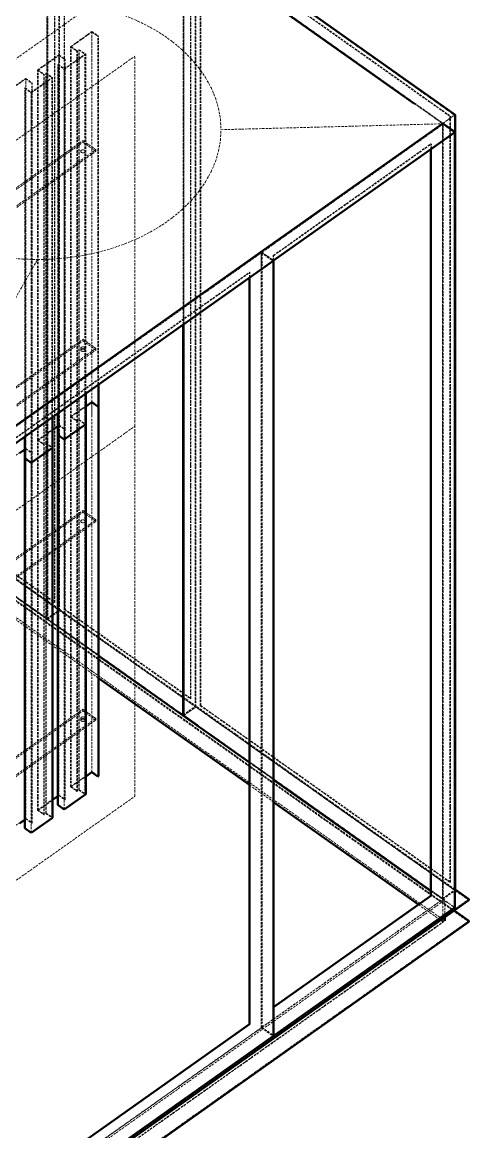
# Model space of a CAD drawing. Header units: millimetres. Extents: x -2666 to 3358, y -2212 to 3616.
# Drawn here: x 2384 to 3358, y -851 to 1566 of the extents above; entities that cross this region are included whole.
import ezdxf

# ---------------------------------------------------------------- set-up
doc = ezdxf.new("R2010")
doc.units = ezdxf.units.MM
doc.linetypes.add('Hidden', pattern=[15, 5, -3, 5, -2])
for name, color, linetype, lineweight in [('Default', 7, 'Continuous', 50), ('Edges', 7, 'Hidden', 15), ('HiddenEdges', 2, 'Hidden', 15), ('HiddenSilhouettes', 2, 'Hidden', 15), ('HiddenWires', 7, 'Hidden', 15), ('Silhouettes', 7, 'Continuous', 50), ('Wires', 7, 'Hidden', 15)]:
    doc.layers.add(name, color=color, linetype=linetype, lineweight=lineweight)

# ---------------------------------------------------------------- blocks, each defined once
blk = doc.blocks.new('Isometric')
at = {"layer": 'Edges'}
for points in [[(1272.792276019712, 579.3249314217724), (1838.477733124439, 179.3248995314898)], [(954.594268976166, 448.4512014810462), (987.6259613175548, 447.4851369509015), (1020.432108157095, 444.5934741227052), (1052.788544904469, 439.7961714941434), (1084.474041737682, 433.1260049467351), (1115.272547838487, 424.6282015348661), (1144.973191392318, 414.3611719077267), (1173.373473308025, 402.3948623599545), (1200.279353534585, 388.8110600074451), (1225.506891079341, 373.7025993302564), (1248.883884026233, 357.1725687155131), (1270.250473753048, 339.334005281602), (1289.460871266422, 320.3086741749507), (1306.383788785614, 300.2266413238963), (1320.903561860288, 279.225113770628), (1332.921271488305, 257.4472800031253), (1342.354312531993, 235.0422489199932), (1349.138724270472, 212.1627915295062), (1353.228154598698, 188.9653409496041), (1354.594377928068, 165.6084054937055)], [(1776.605756982995, 222.2265008363102), (1837.877757600064, 178.9006527117194)], [(1838.477733124439, 179.3248995314898), (1865.347789282142, 198.3249010462782)], [(554.5942486573754, 165.6084360112814), (555.9604288283749, 142.2514700378024), (560.0498159982303, 119.0539889403199), (566.8342708950795, 96.17456206741326), (576.2673550971381, 73.76956150186197), (588.2850431459697, 51.99171247556797), (602.8047730622739, 30.99015440472022), (619.727690581466, 10.90812155366621), (638.9381096740249, -8.117194294195542), (660.3047209800238, -25.95574246931619), (683.6817139269174, -42.48577308405947), (708.9092298924879, -57.59424902003866), (735.8150885398622, -71.17806663133842), (764.2153704555694, -83.14437617911062), (793.9160571677712, -93.41137528867011), (824.7145848477608, -101.9091634417478), (856.4000385226041, -108.579360506737), (888.7564321116065, -113.3766936528791), (921.5626221095181, -116.2683259634946), (954.5943576092782, -117.2343599760593)], [(954.5943576092782, -117.2343599760593), (987.6260497953454, -116.2682954459137), (1020.432196169982, -113.3767546880399), (1052.788502670935, -108.5794215418969), (1084.474127906848, -101.9091634417459), (1115.272503166286, -93.41145158261907), (1144.973360861274, -83.14439143789832), (1173.373640853068, -71.17808189012567), (1200.279389420537, -57.59424902003548), (1225.506881377813, -42.48569679010461), (1248.88378535031, -25.95572721052213), (1270.250501684206, -8.117194294191904), (1289.460939297115, 10.90804525971862), (1306.38385358757, 30.99007811077308), (1320.903666444033, 51.99175825194425), (1332.921199937183, 73.76946994912487), (1342.354410012129, 96.17462310257952), (1349.138904388858, 119.0540194579053), (1353.228072037226, 142.2514090026466), (1354.594377928068, 165.6084054937055)], [(1468.519523722335, -119.0751486727308), (1864.499298677957, 160.9248736504724)], [(1863.650626169547, -1528.81164213753), (1863.650761888882, 159.4763739560417)], [(1813.304573582638, -1503.638581766499), (1813.304704416501, 123.8763304494464)], [(1838.477554274986, -1511.011591890284), (1838.477687132474, 141.6763196615316)], [(1467.670894372296, -1808.811633943153), (1467.671030091632, -120.5236178495807)], [(1468.519387866578, -1809.060186412873), (1468.519523722335, -119.0751486727308)], [(1417.324755468646, -1783.638634607283), (1417.324886302508, -156.1237223913381)], [(1273.64066845154, -1110.411578286555), (1273.640736998034, -257.7237725889831)], [(1073.034505897261, -427.8569595881081), (1073.034508170907, -399.5738167132426)], [(1073.034441095769, -1233.958625873728), (1073.034505897261, -427.8569595881081)], [(1012.930479190382, -509.1569843803575), (1012.930484583116, -442.0737851729496)], [(1086.32808386443, -1243.358651037215), (1086.328148665922, -437.2569847515942)], [(940.8055916091803, -560.1569884463697), (940.8055970019141, -493.0737892389614)], [(1012.93041438889, -1315.258650665978), (1012.930479190382, -509.1569843803575)], [(940.8055268076873, -1366.25865473199), (940.8055916091803, -560.1569884463697)], [(1087.176641823761, -978.561597593673), (1271.943603414834, -1109.211572063527)], [(1272.792140163955, -1110.66010631837), (1272.792143276293, -1071.944004753931)], [(1273.64066845154, -1110.411578286555), (1416.476307762062, -1211.411629749254)], [(1469.367960978921, -1248.811677262861), (1812.45608085836, -1491.411618925398)], [(1469.367960910709, -1249.660205366353), (1812.456080790148, -1492.26014702889)], [(636.3961407975221, -2400.660209164548), (1895.046139763605, -1510.660138208652)], [(1469.367920943171, -1746.838554360077), (1813.304573582638, -1503.638581766499)], [(1469.367918919546, -1772.011553695947), (1838.477597240431, -1511.011561509122)], [(1812.456079923681, -1503.038606132728), (1813.304573582638, -1503.638581766499)], [(1469.367916057698, -1807.611658237704), (1863.650626169547, -1528.81164213753)], [(636.396136989013, -2448.036361918585), (1895.046135955096, -1558.036290962689)], [(663.2662362120841, -2316.838599803741), (1417.324755468646, -1783.638634607283)], [(1416.476261809689, -1783.038658973512), (1417.324755468646, -1783.638634607283)], [(663.2662341884584, -2342.011599139611), (1442.497822477735, -1791.011583695906)], [(663.266231326611, -2377.611703681368), (1467.670894372296, -1808.811633943153)], [(1442.497822477735, -1791.011583695906), (1467.670894372296, -1808.811633943153)]]:
    blk.add_lwpolyline(points, dxfattribs=at)
for points in [[(1354.594377928068, 165.6084054937055, 0), (1837.230890404519, 178.4432484687545, 0)], [(1839.077708580605, 178.9006528081813, 0), (1839.326226618724, 179.076381622182, 0)], [(637.2161877950084, -670.0954011541758, 0), (954.5943576092782, -117.2343599760593, 0)], [(662.417838991249, -689.0751941163946, 0), (1468.519523722335, -119.0751486727308, 0)], [(1442.497958168818, -100.6751227917134, 0), (1468.519523722335, -119.0751486727308, 0)], [(1442.497822477735, -1791.011583695906, 0), (1442.497955335223, -138.3236721440908, 0)], [(1086.328148665922, -437.2569847515942, 0), (1086.328152450881, -390.1737894124376, 0)], [(1087.176641755549, -979.4101256971649, 0), (1416.47630769385, -1212.260157852745, 0)], [(1838.477597240426, -1511.011622271438, 0), (1863.650626169547, -1528.81164213753, 0)], [(636.3961340146302, -2411.036358968734, 0), (1842.720234147293, -1558.036290962689, 0)]]:
    blk.add_polyline3d(points, dxfattribs=at)
blk.add_polyline3d([(1838.477597240426, -1511.011622271438, 0)], close=True, dxfattribs=at)
at = {"layer": 'HiddenEdges'}
for points in [[(992.0707298736124, -863.5534860852986), (992.0708640240678, 805.2183494047226)], [(976.6557686782548, -900.9086420456927), (976.6559045340159, 789.0764302548628)], [(1012.435440952547, -879.1534629149555), (1012.435575103002, 789.6183725750657)], [(1289.055594853595, -1073.553502827697), (1289.05572900405, 595.218332662324)], [(1299.662231046749, -1092.011552405537), (1299.662366766085, 596.2764636880343)], [(70.71081626479463, -271.5236298881732), (1272.792275951503, 578.4764378786936)], [(1273.640633658237, -1110.908658788091), (1273.640769513997, 579.0764135124646)], [(1273.640736998034, -257.7237725889831), (1273.640804170877, 577.8764378070164)], [(1309.420305932528, -1089.153479657354), (1309.420440082983, 579.6183558326679)], [(976.6558034715595, -900.4115615441572), (976.6559147093499, 483.3369441439104)], [(1073.034508170907, -399.5738167132426), (1073.034570698754, 378.2447066975124)], [(1073.034607878214, 306.2696725851583), (1073.034613760661, 379.4446884826352)], [(1045.457387668248, -466.1569809521516), (1045.457452469741, 339.9446853334694)], [(1000.909618316058, -478.8569636541201), (1000.909683117551, 327.2447026315008)], [(1014.203261084719, -488.2569888176063), (1014.203325886212, 317.8446774680142)], [(1040.507640481303, -469.6569812311916), (1040.507705282796, 336.4446850544291)], [(999.6368794836294, -498.5569774317491), (999.636944285121, 307.5446888538718)], [(1012.930484583116, -442.0737851729496), (1012.930543991875, 296.9446819052637)], [(1012.930563086308, -3.349019516463159e-05), (1012.930587053782, 298.1446636903856)], [(928.7848286051435, 153.1348195474816), (928.7848385982561, 277.4446803506116)], [(942.078373503517, -539.2569928836183), (942.0784383050104, 266.8446734020026)], [(968.3827529001005, -520.6569852972036), (968.3828177015926, 285.4446809884171)], [(973.3325000870459, -517.1569850181636), (973.332564888538, 288.9446812674573)], [(-608.1120080953433, 257.218682731414), (1895.046139593075, -1512.781458383088)], [(940.8056919152486, 153.1348195474816), (940.8056994725807, 247.1446596243736)], [(-634.274957512054, 238.7186812564878), (1842.720237785271, -1512.781458383089)], [(-608.1120119038521, 209.8425299773776), (1895.046135784566, -1560.157611137125)], [(1854.741051958321, -1473.55353471798), (1854.741186108776, 195.2183007720419)], [(1837.230890404519, 178.4432484687545), (1838.477733056231, 178.476405988411)], [(1837.877757600064, 178.9006527117194), (1838.477733056231, 178.476405988411)], [(1838.477597268682, -1510.660138208653), (1838.477733124439, 179.3248995314898)], [(1838.477731019052, 153.1348195474816), (1838.477733056231, 178.476405988411)], [(1053.589153681017, 138.4083485965189), (1053.589153965234, 141.943882220578)], [(1468.51948360601, -108.2966837060053), (1812.45621159576, 134.903342168277)], [(1813.304704416501, 123.8763304494464), (1813.304705254718, 134.303366534506)], [(1444.194979882473, -101.523591896886), (1469.368051777034, -119.3236421441325)], [(1468.519351933931, -1746.23863200701), (1468.51948360601, -108.2966837060053)], [(1468.51948360601, -108.2966837060053), (1469.367977264967, -108.8966593397763)], [(1417.324886302508, -156.1237223913381), (1417.324887140725, -145.6966863062776)], [(196.5755896925316, -312.0114902194859), (1000.980344188436, -880.8115599576911)], [(1053.589118892847, -294.3409669883936), (1053.589119177064, -290.8054333643336)], [(170.5539923040187, -330.9085966020393), (976.6557686782548, -900.9086420456924)], [(170.5540270973229, -330.4115161005038), (974.9587815932277, -899.2115858387087)], [(1073.034546326629, -459.4045926032252), (1073.034548959168, -426.6569778029857)], [(1000.909553514566, -1284.958629939741), (1000.909618316058, -478.8569636541201)], [(1040.507575679811, -1275.758647516812), (1040.507640481303, -469.6569812311916)], [(1045.457322866756, -1272.258647237772), (1045.457387668248, -466.1569809521516)], [(1014.203196283227, -1294.358655103227), (1014.203261084719, -488.2569888176063)], [(928.7846659333636, -1335.958634005753), (928.7847307348557, -529.8569677201319)], [(968.3826880986076, -1326.758651582824), (968.3827529001005, -520.6569852972036)], [(973.332435285553, -1323.258651303784), (973.3325000870459, -517.1569850181636)], [(1012.93051384504, -612.5394456409017), (1012.930522252291, -507.9570025952351)], [(927.5119271009344, -1355.658647783382), (927.511991902426, -549.556981497761)], [(942.0783087020254, -1345.358659169239), (942.078373503517, -539.2569928836183)], [(940.8056303636636, -612.5394456409017), (940.8056346710878, -558.9570066612471)], [(1053.589088879524, -667.6933176891021), (1053.589089163741, -664.1577840650423)], [(976.6558034715595, -900.4115615441572), (1002.677366066768, -882.0115356631395)], [(1002.677366066768, -882.0115356631395), (1297.965166010043, -1090.811546182509)], [(1012.435440952547, -879.1534629149555), (1288.207101291101, -1074.153478461468)], [(976.6557686782548, -900.9086420456927), (1273.640633658237, -1110.908658788091)], [(976.6558034715595, -900.4115615441572), (1087.176641823761, -978.561597593673)], [(1053.589054091355, -1100.442633274014), (1053.589054375572, -1096.907099649954)], [(1273.64066845154, -1110.411578286555), (1299.662231046749, -1092.011552405537)], [(1299.662231046749, -1092.011552405537), (1863.65062311477, -1490.811578072792)], [(1838.47759720047, -1511.508666312145), (1838.477607915882, -1378.213710829284)], [(1812.45608085836, -1491.411618925398), (1837.629060519561, -1509.211603953809)], [(636.3961336029338, -2410.157678903992), (1838.477593289642, -1560.157611137125)], [(1469.367845592887, -1746.838607640781), (1469.367920943171, -1746.838554360077)], [(1444.194844163137, -1789.811607990458), (1469.367918919546, -1772.011553695947)], [(636.3961375819731, -2360.66020597552), (1442.49782231306, -1790.660160531856)]]:
    blk.add_lwpolyline(points, dxfattribs=at)
blk.add_lwpolyline([(1838.477597268682, -1510.660138208653)], close=True, dxfattribs=at)
for points in [[(1002.677366066768, -882.0115356631395, 0), (1002.677501786104, 806.276480430432, 0)], [(1310.268933645477, 580.2183314664389, 0), (1854.741186108776, 195.2183007720419, 0)], [(1086.328152450881, -390.1737894124376, 0), (1086.328213467415, 368.8446815340262, 0)], [(1000.909724396838, 306.2696725851583, 0), (1000.909726179459, 328.4446844166232, 0)], [(928.7847307348557, -529.8569677201319, 0), (928.7847955363491, 276.2446985654888, 0)], [(927.511991902426, -549.556981497761, 0), (927.5120567039194, 256.5446847878598, 0)], [(940.8055970019141, -493.0737892389614, 0), (940.8056564106723, 245.9446778392512, 0)], [(1837.629196238897, 179.0764121397624, 0), (1863.650758834106, 197.4764380207807, 0)], [(1853.892692546282, 194.6183251382708, 0), (1854.741186108776, 195.2183007720419, 0)], [(1838.477687132474, 141.6763196615316, 0), (1838.477689994322, 177.2764242032881, 0)], [(1838.477733056231, 178.476405988411, 0), (1839.077708580605, 178.9006528081813, 0)], [(1442.497955335223, -138.3236721440908, 0), (1442.497958197071, -102.7235676023342, 0)], [(662.4177988749229, -678.2967291496689, 0), (1416.476393481769, -145.0967106725066, 0)], [(196.5755549674395, -311.6600426175296, 0), (1002.677331341676, -881.6600880611829, 0)], [(206.3336645783097, -309.153417471302, 0), (991.2222363111186, -864.1534617190696, 0)], [(975.8072983456264, -612.5394456409017, 0), (975.8073106559432, -459.4045926032252, 0)], [(1000.909650534936, -612.5394456409017, 0), (1000.909661377966, -477.6569818689975, 0)], [(999.636814682136, -1304.65864371737, 0), (999.6368794836294, -498.5569774317491, 0)], [(928.7847670535584, -612.5394456409017, 0), (928.7847737967631, -528.6569859350095, 0)], [(784.9085433374212, -765.6742986785782, 0), (1087.176641755549, -979.4101256971649, 0)], [(975.8072751157606, -901.5086176794634, 0), (975.8072860353095, -765.6742986785782, 0)], [(975.8072751839727, -900.6600895759718, 0), (1002.677331341676, -881.6600880611829, 0)], [(1002.677331341676, -881.6600880611829, 0), (1299.662196321658, -1091.660104803582, 0)], [(1012.435440952547, -879.1534629149555, 0), (1013.283934515041, -878.5534872811845, 0)], [(1272.792140095742, -1111.508634421862, 0), (1273.640633658237, -1110.908658788091, 0)], [(1273.640633658237, -1110.908658788091, 0), (1839.326090762963, -1510.908690678374, 0)], [(1299.662196321657, -1091.660104803581, 0), (1865.347653426384, -1491.660136693864, 0)], [(1309.420305932528, -1089.153479657354, 0), (1310.268799495022, -1088.553504023582, 0)], [(1309.420305932528, -1089.153479657354, 0), (1853.892558395828, -1474.153510351751, 0)], [(1416.476307762062, -1211.411629749254, 0), (1469.367960978921, -1248.811677262861, 0)], [(1416.47630769385, -1212.260157852745, 0), (1469.367960910709, -1249.660205366353, 0)], [(1812.456080790148, -1492.26014702889, 0), (1838.477554303242, -1510.660107827498, 0)], [(1838.477597268682, -1510.660138208653, 0), (1864.499162822199, -1529.06016408967, 0)], [(1442.49782231306, -1790.660160531856, 0), (1468.519387866578, -1809.060186412873, 0)]]:
    blk.add_polyline3d(points, dxfattribs=at)
at = {"layer": 'HiddenSilhouettes'}
for points in [[(991.2222363111186, -864.1534617190696), (991.2223704615735, 804.6183737709516)], [(1000.980344188436, -880.8115599576911), (1000.980479907772, 807.4764561358807)], [(1013.283934515041, -878.5534872811845), (1013.284068665496, 790.2183482088371)], [(1288.207101291101, -1074.153478461468), (1288.207235441556, 594.618357028553)], [(1297.965166010043, -1090.811546182509), (1297.96530172938, 597.4764699110624)], [(1310.268799495022, -1088.553504023582), (1310.268933645477, 580.2183314664389)], [(1271.943671768394, -258.9237790848615), (1271.943739064023, 578.2038291063309)], [(1273.640769513997, 579.0764135124646), (1839.326226618724, 179.076381622182)], [(974.9587815932277, -899.2115858387087), (974.9588926907263, 482.7917432269023)], [(975.8073106559432, -459.4045926032252), (975.8073864198273, 483.0643381338068)], [(1026.365568855177, 346.4446858516862), (1073.034613760661, 379.4446884826352)], [(1073.034570698754, 378.2447066975124), (1086.328213467415, 368.8446815340262)], [(1073.034613760661, 379.4446884826352), (1087.17675018828, 369.4446876853781)], [(1086.328213467415, 368.8446815340262), (1087.17675018828, 369.4446876853781)], [(1026.365504053685, -459.6569804339342), (1026.365568855177, 346.4446858516862)], [(1026.365568855177, 346.4446858516862), (1040.507705282796, 336.4446850544291)], [(1028.062534433507, -459.6569499163538), (1028.062599234999, 346.4447163692671)], [(1028.062599234999, 346.4447163692671), (1041.35624200366, 337.0446912057805)], [(1044.608850947383, -466.7569871035032), (1044.608915748876, 339.3446791821175)], [(1044.608915748876, 339.3446791821175), (1045.457452469741, 339.9446853334694)], [(954.240681273975, 295.4446817856742), (1000.909726179459, 328.4446844166232)], [(955.9377116537967, 295.4447123032551), (1000.909683117551, 327.2447026315008)], [(1000.909683117551, 327.2447026315008), (1014.203325886212, 317.8446774680142)], [(1000.909726179459, 328.4446844166232), (1015.051862607077, 318.4446836193661)], [(1012.930587053782, 298.1446636903856), (1057.902558517538, 329.9446540186318)], [(1014.203325886212, 317.8446774680142), (1015.051862607077, 318.4446836193661)], [(1015.051797805585, -487.6569826662546), (1015.051862607077, 318.4446836193661)], [(1040.507705282796, 336.4446850544291), (1041.35624200366, 337.0446912057805)], [(1041.356177202168, -469.0569750798402), (1041.35624200366, 337.0446912057805)], [(1057.902493716045, -476.1570122669891), (1057.902558517538, 329.9446540186318)], [(1059.5995294886, -409.0737825420006), (1059.599588897359, 329.9446845362118)], [(954.2406164724821, -510.6569844999465), (954.240681273975, 295.4446817856742)], [(954.240681273975, 295.4446817856742), (968.3828177015926, 285.4446809884171)], [(955.9376468523037, -510.6569539823658), (955.9377116537967, 295.4447123032551)], [(955.9377116537967, 295.4447123032551), (969.231354422458, 286.0446871397689)], [(998.7883465477221, -452.0737882439444), (998.7884075642569, 306.9446827025204)], [(998.7884075642569, 306.9446827025204), (999.636944285121, 307.5446888538718)], [(999.636944285121, 307.5446888538718), (1012.930587053782, 298.1446636903856)], [(883.8128240725937, 244.444708237243), (928.7847955363491, 276.2446985654888)], [(928.7847955363491, 276.2446985654888), (942.0784383050104, 266.8446734020026)], [(940.8056564106723, 245.9446778392512), (987.4747013161564, 278.9446804702002)], [(940.8056994725807, 247.1446596243736), (985.7776709363347, 278.9446499526193)], [(942.0784383050104, 266.8446734020026), (942.9269750258745, 267.444679553354)], [(942.9269102243816, -538.6569867322669), (942.9269750258745, 267.444679553354)], [(969.2312896209651, -520.056979145852), (969.231354422458, 286.0446871397689)], [(972.4839633661813, -517.7569911695152), (972.4840281676734, 288.3446751161055)], [(972.4840281676734, 288.3446751161055), (973.332564888538, 288.9446812674573)], [(972.4840281676734, 288.3446751161055), (985.7776709363347, 278.9446499526193)], [(973.332564888538, 288.9446812674573), (987.4747013161564, 278.9446804702002)], [(985.7776061348427, -527.1570163330011), (985.7776709363347, 278.9446499526193)], [(926.6635199830548, 255.9446786365083), (927.5120567039194, 256.5446847878598)], [(926.6635199830548, 255.9446786365083), (940.8056564106723, 245.9446778392512)], [(927.5120567039194, 256.5446847878598), (940.8056994725807, 247.1446596243736)], [(-634.2749611500326, 193.4638486768877), (1842.720234147293, -1558.036290962689)], [(-608.1120117333219, 211.9638501518134), (1863.046141326811, -1535.408877245328)], [(1853.892558395828, -1474.153510351751), (1853.892692546282, 194.6183251382708)], [(629.3251093699246, -158.0561416971395), (1053.589153965234, 141.943882220578)], [(657.609382225161, -178.0561432916534), (1081.873426820469, 121.9438806260641)], [(1053.589153681017, 138.4083485965189), (1081.873426536252, 118.4083470020046)], [(1081.873426536252, 118.4083470020046), (1081.873426820469, 121.9438806260641)], [(1469.367977264967, -108.8966593397763), (1813.304705254718, 134.303366534506)], [(1812.456210661082, 123.2763546792562), (1812.45621159576, 134.903342168277)], [(1812.45621159576, 134.903342168277), (1813.304705254718, 134.303366534506)], [(657.6093819409439, -181.5916769157129), (1081.873426536252, 118.4083470020046)], [(638.0932951513864, -671.5236373405498), (1442.497958197071, -102.7235676023342)], [(1442.497941641327, -306.2697395655487), (1442.497958168818, -100.6751227917134)], [(1469.367961398395, -306.2697395655487), (1469.367977264967, -108.8966593397763)], [(1416.47639254709, -156.723698161527), (1416.476393481769, -145.0967106725066)], [(629.3250742975379, -594.3409909061113), (1053.589118892847, -294.3409669883936)], [(1048.759525868842, -313.4259294474555), (1050.053586393717, -311.8409683835935), (1052.295059573802, -310.9259292481411), (1054.88322403675, -310.9258987305607), (1057.124654205582, -311.8409683835935), (1058.418758143654, -313.4258989298751), (1058.418715132402, -315.2560077183598), (1057.124654607526, -316.8409687822218), (1054.883181427441, -317.7560079176742), (1052.295016964494, -317.756038435255), (1050.05358679566, -316.8409687822223), (1048.759482857588, -315.2560382359407)], [(1048.759482857588, -315.2560382359407), (1048.759483141805, -311.7205046118806)], [(1053.589119177064, -290.8054333643336), (1081.873392032301, -310.8054349588479)], [(1053.589118892847, -294.3409669883936), (1081.873391748084, -314.3409685829079)], [(1058.418758143654, -313.4258989298751), (1058.418758427871, -309.8903653058151)], [(1081.873391748084, -314.3409685829079), (1081.873392032301, -310.8054349588479)], [(657.6093471527738, -614.3409925006251), (1081.873391748084, -314.3409685829079)], [(1028.062534433507, -459.6569499163538), (1059.599527214954, -437.356925416866)], [(954.2406164724821, -510.6569844999465), (1000.909661377966, -477.6569818689975)], [(1000.909661377966, -477.6569818689975), (1015.051797805585, -487.6569826662546)], [(1012.930522252291, -507.9570025952351), (1057.902493716045, -476.1570122669891)], [(1026.365439252192, -1265.758646719555), (1026.365504053685, -459.6569804339342)], [(1026.365504053685, -459.6569804339342), (1040.507640481303, -469.6569812311916)], [(1028.062469632014, -1265.758616201974), (1028.062534433507, -459.6569499163538)], [(1040.507640481303, -469.6569812311916), (1041.356177202168, -469.0569750798402)], [(1041.356112400675, -1275.158641365461), (1041.356177202168, -469.0569750798402)], [(1044.608786145891, -1272.858653389124), (1044.608850947383, -466.7569871035032)], [(1044.608850947383, -466.7569871035032), (1057.902493716045, -476.1570122669891)], [(1045.457387668248, -466.1569809521516), (1059.599524095866, -476.1569817494085)], [(1057.902428914553, -1282.25867855261), (1057.902493716045, -476.1570122669891)], [(955.9376468523037, -510.6569539823658), (987.4746396337518, -488.3569294828776)], [(998.7883427627639, -499.1569835831006), (999.6368794836294, -498.5569774317491)], [(999.6368794836294, -498.5569774317491), (1012.930522252291, -507.9570025952351)], [(1014.203261084719, -488.2569888176063), (1015.051797805585, -487.6569826662546)], [(1015.051733004092, -1293.758648951875), (1015.051797805585, -487.6569826662546)], [(926.6634566928742, -531.3569351848212), (928.7847737003008, -529.8569373389703)], [(928.7847737967631, -528.6569859350095), (942.9269102243816, -538.6569867322669)], [(940.8056776365329, -558.9569762800854), (985.7776061348427, -527.1570163330011)], [(954.24055167099, -1316.758650785567), (954.2406164724821, -510.6569844999465)], [(954.2406164724821, -510.6569844999465), (968.3827529001005, -520.6569852972036)], [(955.9375820508117, -1316.758620267986), (955.9376468523037, -510.6569539823658)], [(955.9376468523037, -510.6569539823658), (969.2312896209651, -520.056979145852)], [(969.231224819473, -1326.158645431472), (969.2312896209651, -520.056979145852)], [(972.4838985646884, -1323.858657455136), (972.4839633661813, -517.7569911695152)], [(972.4839633661813, -517.7569911695152), (985.7776061348427, -527.1570163330011)], [(973.3325000870459, -517.1569850181636), (987.4746365146643, -527.1569858154207)], [(985.7775413333497, -1333.258682618622), (985.7776061348427, -527.1570163330011)], [(928.78472907885, -550.4569426064718), (928.7847720442896, -550.4569729876262)], [(942.078373503517, -539.2569928836183), (942.9269102243816, -538.6569867322669)], [(942.9268454228895, -1344.758653017887), (942.9269102243816, -538.6569867322669)], [(975.8072751839727, -900.6600895759718), (975.8072983456264, -612.5394456409017)], [(1053.589088879524, -667.6933176891021), (1081.87336173476, -687.6933192836159)], [(1081.87336173476, -687.6933192836159), (1081.873362018977, -684.1577856595563)], [(665.7410648413038, -730.9076403509926), (1087.176637776509, -1028.907598625637)], [(974.9587815932277, -899.2115858387087), (1000.980344188436, -880.8115599576911)], [(1013.283934515041, -878.5534872811845), (1289.055594853595, -1073.553502827697)], [(975.8072751839727, -900.6600895759718), (1001.473924419801, -918.8091517162547)], [(1053.589054091355, -1100.442633274014), (1081.87332694659, -1120.442634868528)], [(1271.943603414834, -1109.211572063527), (1297.965166010043, -1090.811546182509)], [(1310.268799495022, -1088.553504023582), (1854.741051958321, -1473.55353471798)], [(665.7410098726923, -1414.692658327823), (1081.87332694659, -1120.442634868528)], [(1048.759461067349, -1119.527595733076), (1050.053521592224, -1117.942634669214), (1052.29499477231, -1117.027595533762), (1054.883159235258, -1117.027565016181), (1057.12458940409, -1117.942634669214), (1058.418693342162, -1119.527565215496), (1058.418650330908, -1121.35767400398), (1057.124589806033, -1122.942635067842), (1054.883116625948, -1123.857674203294), (1052.294952163, -1123.857704720875), (1050.053521994168, -1122.942635067843), (1048.759418056096, -1121.357704521561)], [(1048.759418056096, -1121.357704521561), (1048.759418340313, -1117.822170897501)], [(1058.418693342162, -1119.527565215496), (1058.418693626379, -1115.992031591436)], [(1081.87332694659, -1120.442634868528), (1081.873327230807, -1116.907101244468)], [(1073.034484157676, -1232.758644088606), (1087.176620585295, -1242.758644885863)], [(1026.365439252192, -1265.758646719555), (1040.507575679811, -1275.758647516812)], [(1028.062469632014, -1265.758616201974), (1041.356112400675, -1275.158641365461)], [(1040.507575679811, -1275.758647516812), (1041.356112400675, -1275.158641365461)], [(1044.608786145891, -1272.858653389124), (1057.902428914553, -1282.25867855261)], [(1045.457322866756, -1272.258647237772), (1059.599459294374, -1282.258648035029)], [(1416.476303714811, -1261.757630781218), (1469.36795693167, -1299.157678294825)], [(954.24055167099, -1316.758650785567), (1000.909596576474, -1283.758648154618)], [(955.9375820508117, -1316.758620267986), (987.4745748322589, -1294.458595768499)], [(998.7882779612719, -1305.258649868721), (999.636814682136, -1304.65864371737)], [(999.636814682136, -1304.65864371737), (1012.930457450797, -1314.058668880856)], [(1000.909553514566, -1284.958629939741), (1014.203196283227, -1294.358655103227)], [(1000.909596576474, -1283.758648154618), (1015.051733004092, -1293.758648951875)], [(1012.930500416242, -1314.058638499694), (1057.902428914553, -1282.25867855261)], [(1014.203196283227, -1294.358655103227), (1015.051733004092, -1293.758648951875)], [(954.24055167099, -1316.758650785567), (968.3826880986076, -1326.758651582824)], [(955.9375820508117, -1316.758620267986), (969.231224819473, -1326.158645431472)], [(972.4838985646884, -1323.858657455136), (973.332435285553, -1323.258651303784)], [(972.4838985646884, -1323.858657455136), (985.7775413333497, -1333.258682618622)], [(973.332435285553, -1323.258651303784), (987.4745717131714, -1333.258652101041)], [(882.1156640897871, -1367.758654851579), (928.7847089952711, -1334.75865222063)], [(928.7846659333636, -1335.958634005753), (942.0783087020254, -1345.358659169239)], [(928.7847089952711, -1334.75865222063), (942.9268454228895, -1344.758653017887)], [(940.8055698695957, -1365.058672946868), (985.7775413333497, -1333.258682618622)], [(942.0783087020254, -1345.358659169239), (942.9268454228895, -1344.758653017887)], [(1837.629060519561, -1509.211603953809), (1863.65062311477, -1490.811578072792)], [(636.3961375819731, -2360.66020597552), (1838.477597268682, -1510.660138208653)], [(636.396137652609, -2365.781526389133), (1842.720237785271, -1512.781458383089)], [(1842.720234810887, -1549.781465539353), (1842.720237785271, -1512.781458383089)], [(1468.519392916721, -1746.238660986219), (1469.367845592887, -1746.838607640781)], [(1444.194844163137, -1789.811607990458), (1469.367916057698, -1807.611658237704)]]:
    blk.add_lwpolyline(points, dxfattribs=at)
for points in [[(1048.759526153059, -309.8903958233955), (1050.053586677934, -308.3054347595339), (1052.295059858019, -307.3903956240815), (1054.883224320967, -307.3903651065011), (1057.124654489799, -308.3054347595335), (1058.418758427871, -309.8903653058151), (1058.418715416619, -311.7204740942998), (1057.124654891743, -313.3054351581623), (1054.883181711658, -314.2204742936142), (1052.295017248711, -314.220504811195), (1050.053587079877, -313.3054351581623), (1048.759483141805, -311.7205046118806)], [(1048.759461351566, -1115.992062109016), (1050.053521876441, -1114.407101045154), (1052.294995056527, -1113.492061909702), (1054.883159519475, -1113.492031392122), (1057.124589688307, -1114.407101045154), (1058.418693626379, -1115.992031591436), (1058.418650615125, -1117.82214037992), (1057.12459009025, -1119.407101443783), (1054.883116910165, -1120.322140579235), (1052.294952447217, -1120.322171096815), (1050.053522278385, -1119.407101443783), (1048.759418340313, -1117.822170897501)]]:
    blk.add_lwpolyline(points, close=True, dxfattribs=at)
for points in [[(1299.662366766085, 596.2764636880343, 0), (1863.650758834106, 197.4764380207807, 0)], [(1309.420440082983, 579.6183558326679, 0), (1853.892692546282, 194.6183251382708, 0)], [(1272.792208682193, -258.3237727970845, 0), (1272.792266379462, 459.4045256228346, 0)], [(1028.062599234999, 346.4447163692671, 0), (1073.034570698754, 378.2447066975124, 0)], [(1087.176689171745, -389.5737832610862, 0), (1087.17675018828, 369.4446876853781, 0)], [(1044.608915748876, 339.3446791821175, 0), (1057.902558517538, 329.9446540186318, 0)], [(1045.457452469741, 339.9446853334694, 0), (1059.599588897359, 329.9446845362118, 0)], [(1012.930543991875, 296.9446819052637, 0), (1059.599588897359, 329.9446845362118, 0)], [(998.7884075642569, 306.9446827025204, 0), (1012.930543991875, 296.9446819052637, 0)], [(882.1157936927721, 244.4446777196622, 0), (928.7848385982561, 277.4446803506116, 0)], [(928.7848385982561, 277.4446803506116, 0), (942.9269750258745, 267.444679553354, 0)], [(968.3828177015926, 285.4446809884171, 0), (969.231354422458, 286.0446871397689, 0)], [(987.4746419073977, -460.0737866080124, 0), (987.4747013161564, 278.9446804702002, 0)], [(-608.112007924813, 259.3400029058503, 0), (1865.347653587162, -1489.660136761786, 0)], [(926.6634589665205, -503.0737923099559, 0), (926.6635199830548, 255.9446786365083, 0)], [(1863.65075526954, 153.1348195474816, 0), (1863.650758834106, 197.4764380207807, 0)], [(636.3962733695212, -671.5236617784562, 0), (1838.477733056231, 178.476405988411, 0)], [(1444.194979882473, -101.523591896886, 0), (1838.477689994322, 177.2764242032881, 0)], [(1837.629060519561, -1509.211603953809, 0), (1837.629196238897, 179.0764121397624, 0)], [(1838.477689994322, 177.2764242032881, 0), (1863.650761888882, 159.4763739560417, 0)], [(1839.326090762963, -1510.908690678374, 0), (1839.326226590471, 178.7249240341371, 0)], [(629.3251090857075, -161.5916753211991, 0), (1053.589153681017, 138.4083485965189, 0)], [(1053.589153965234, 141.943882220578, 0), (1081.873426820469, 121.9438806260641, 0)], [(1442.497958197071, -102.7235676023342, 0), (1467.071054635466, -120.0993711262727, 0)], [(1444.194844163137, -1789.811607990458, 0), (1444.194979882473, -101.523591896886, 0)], [(663.26629253388, -678.8967047834399, 0), (1417.324887140725, -145.6966863062776, 0)], [(1416.476393481769, -145.0967106725066, 0), (1417.324887140725, -145.6966863062776, 0)], [(207.1821581408039, -308.553441837531, 0), (992.0707298736124, -863.5534860852986, 0)], [(629.325074581755, -590.8054572820515, 0), (1053.589119177064, -290.8054333643336, 0)], [(657.6093474369909, -610.8054588765654, 0), (1081.873392032301, -310.8054349588479, 0)], [(169.7054987415249, -331.5085722358099, 0), (975.8072751157606, -901.5086176794634, 0)], [(1026.365504053685, -459.6569804339342, 0), (1073.034548959168, -426.6569778029857, 0)], [(1073.034591924608, -426.6570081841405, 0), (1087.176685386787, -436.6569786002428, 0)], [(998.7883442740763, -480.3569311188094, 0), (1000.909618316058, -478.8569636541201, 0)], [(1000.909661281499, -478.8569940352754, 0), (1014.203261084719, -488.2569888176063, 0)], [(1028.062534433507, -459.6569499163538, 0), (1041.356177202168, -469.0569750798402, 0)], [(1044.608850947383, -466.7569871035032, 0), (1045.457387668248, -466.1569809521516, 0)], [(882.11572889128, -561.6569885659583, 0), (928.7847737967631, -528.6569859350095, 0)], [(928.7847307348557, -529.8569677201319, 0), (942.078373503517, -539.2569928836183, 0)], [(968.3827529001005, -520.6569852972036, 0), (969.2312896209651, -520.056979145852, 0)], [(972.4839633661813, -517.7569911695152, 0), (973.3325000870459, -517.1569850181636, 0)], [(926.6634551815619, -550.1569876491128, 0), (927.511991902426, -549.556981497761, 0)], [(927.511991902426, -549.556981497761, 0), (940.8055917056477, -558.9569762800925, 0)], [(1002.677331341676, -881.6600880611829, 0), (1002.677352975943, -612.5394456409017, 0)], [(665.7410481606289, -938.4078013823482, 0), (1053.589089163741, -664.1577840650423, 0)], [(665.7410478764118, -941.943335006408, 0), (1053.589088879524, -667.6933176891021, 0)], [(1053.589089163741, -664.1577840650423, 0), (1081.873362018977, -684.1577856595563, 0)], [(665.7410449450786, -978.4078091188508, 0), (1081.873362018977, -684.1577856595563, 0)], [(665.7410446608615, -981.9433427429105, 0), (1081.87336173476, -687.6933192836159, 0)], [(991.2222363111186, -864.1534617190696, 0), (992.0707298736124, -863.5534860852986, 0)], [(975.8072751157606, -901.5086176794634, 0), (976.6557686782548, -900.9086420456924, 0)], [(975.8072751157606, -901.5086176794634, 0), (1087.176641687337, -980.2586538006565, 0)], [(1288.207101291101, -1074.153478461468, 0), (1289.055594853595, -1073.553502827697, 0)], [(665.7410133724593, -1371.15711696726, 0), (1053.589054375572, -1096.907099649954, 0)], [(665.7410130882422, -1374.69265059132, 0), (1053.589054091355, -1100.442633274014, 0)], [(1053.589054375572, -1096.907099649954, 0), (1081.873327230807, -1116.907101244468, 0)], [(1272.792140163955, -1110.66010631837, 0), (1299.662196321658, -1091.660104803582, 0)], [(665.7410101569094, -1411.157124703763, 0), (1081.873327230807, -1116.907101244468, 0)], [(1026.365439252192, -1265.758646719555, 0), (1073.034441192231, -1232.758674469768, 0)], [(1416.476307625638, -1213.108685956237, 0), (1469.367960842497, -1250.508733469845, 0)], [(1028.062469632014, -1265.758616201974, 0), (1059.599462413461, -1243.458591702487, 0)], [(1044.608786145891, -1272.858653389124, 0), (1045.457322866756, -1272.258647237772, 0)], [(998.7882794725842, -1286.45859740443, 0), (1000.909553514566, -1284.958629939741, 0)], [(968.3826880986076, -1326.758651582824, 0), (969.231224819473, -1326.158645431472, 0)], [(926.6633918913822, -1337.458601470442, 0), (928.7846659333636, -1335.958634005753, 0)], [(926.6633903800698, -1356.258653934733, 0), (927.5119271009344, -1355.658647783382, 0)], [(927.5119271009344, -1355.658647783382, 0), (940.8055269041547, -1365.058642565712, 0)], [(1853.892558395828, -1474.153510351751, 0), (1854.741051958321, -1473.55353471798, 0)], [(1812.456080721935, -1493.108675132382, 0), (1838.47759720047, -1511.508666312145, 0)], [(1838.477597268682, -1510.660138208653, 0), (1864.499165780509, -1492.260108143953, 0)], [(1785.077603313909, -1522.398115245966, 0), (1838.477593289642, -1560.157611137125, 0)], [(1838.477593289642, -1560.157611137125, 0), (1838.477597268682, -1510.660138208653, 0)], [(1838.47759720047, -1511.508666312145, 0), (1839.326090762963, -1510.908690678374, 0)], [(1468.519351933931, -1746.23863200701, 0), (1469.367921039634, -1745.638602956117, 0)], [(1469.367920943163, -1746.838660921474, 0), (1469.367845592887, -1746.838607640781, 0)]]:
    blk.add_polyline3d(points, dxfattribs=at)
blk.add_polyline3d([(1468.519392916721, -1746.238660986219, 0)], close=True, dxfattribs=at)
at = {"layer": 'HiddenWires'}
for points in [[(742.4622219934636, 25.69466027966109), (1166.726266588773, 325.6946841973786)], [(1166.726213611114, -333.3237674078277), (1166.726266588773, 325.6946841973786)], [(1048.759560657011, 119.3233861374565), (1050.053621181886, 120.9083472013185)], [(1050.053621181886, 120.9083472013185), (1052.295094361972, 121.8233863367709)], [(1054.88325882492, 121.8234168543513), (1057.124688993752, 120.908347201319)], [(1057.124688993752, 120.908347201319), (1058.418792931824, 119.3234166550374)], [(1048.759517645758, 117.4932773489718), (1050.05362158383, 115.9083468026902)], [(1050.05362158383, 115.9083468026902), (1052.295051752662, 114.9932771496574)], [(1057.124689395695, 115.9083468026902), (1058.41874992057, 117.4933078665526)], [(1048.759452844265, -688.6083889366489), (1048.759495855519, -686.778280148164)], [(1048.759452844265, -688.6083889366489), (1050.053556782337, -690.1933194829305)], [(1050.053556380394, -685.1933190843022), (1052.295029560479, -684.2782799488498)], [(1050.053556782337, -690.1933194829305), (1052.294986951171, -691.1083891359631)], [(1052.295029560479, -684.2782799488498), (1054.883194023427, -684.2782494312694)], [(1054.883194023427, -684.2782494312694), (1057.124624192259, -685.1933190843017)], [(1057.124624594203, -690.1933194829305), (1058.418685119079, -688.6083584190683)], [(1058.418685119079, -688.6083584190683), (1058.418728130331, -686.7782496305836)]]:
    blk.add_lwpolyline(points, dxfattribs=at)
for points in [[(1052.295094361972, 121.8233863367709, 0), (1054.88325882492, 121.8234168543513, 0)], [(1048.759517645758, 117.4932773489718, 0), (1048.759560657011, 119.3233861374565, 0)], [(1052.295051752662, 114.9932771496574, 0), (1054.88321621561, 114.9933076672382, 0)], [(1054.88321621561, 114.9933076672382, 0), (1057.124689395695, 115.9083468026902, 0)], [(1058.41874992057, 117.4933078665526, 0), (1058.418792931824, 119.3234166550374, 0)], [(1048.759495855519, -686.778280148164, 0), (1050.053556380394, -685.1933190843022, 0)], [(1052.294986951171, -691.1083891359631, 0), (1054.883151414118, -691.1083586183825, 0)], [(1054.883151414118, -691.1083586183825, 0), (1057.124624594203, -690.1933194829305, 0)], [(1057.124624192259, -685.1933190843017, 0), (1058.418728130331, -686.7782496305836, 0)]]:
    blk.add_polyline3d(points, dxfattribs=at)
at = {"layer": 'Silhouettes'}
for points in [[(1299.662332177414, 598.3249329365608), (1865.347789282142, 198.3249010462782)], [(1865.347653426384, -1491.660136693864), (1865.347789282142, 198.3249010462782)], [(1442.497958168818, -100.6751227917134), (1838.477733124439, 179.3248995314898)], [(1469.368127127318, -119.3235888634285), (1863.650761888882, 159.4763739560417)], [(1864.499162822199, -1529.06016408967), (1864.499298677957, 160.9248736504724)], [(636.396273437731, -670.6751682353772), (1442.497958168818, -100.6751227917134)], [(1467.071054635466, -120.0993711262727), (1467.671030091632, -120.5236178495807)], [(1469.367916057698, -1807.611658237704), (1469.368051777034, -119.3236421441325)], [(1416.476261809689, -1783.038658973512), (1416.47639254709, -156.723698161527)], [(1059.599524095866, -476.1569817494085), (1059.5995294886, -409.0737825420006)], [(998.7883427627639, -499.1569835831006), (998.7883465477221, -452.0737882439444)], [(1086.328148665922, -437.2569847515942), (1087.176685386787, -436.6569786002428)], [(1087.176620585295, -1242.758644885863), (1087.176685386787, -436.6569786002428)], [(987.4746365146643, -527.1569858154207), (987.4746419073977, -460.0737866080124)], [(987.4746396337518, -488.3569294828776), (998.7883442740763, -480.3569311188094)], [(1012.930522155828, -509.1569539991951), (1059.599524095866, -476.1569817494085)], [(1059.599459294374, -1282.258648035029), (1059.599524095866, -476.1569817494085)], [(926.6634551815619, -550.1569876491128), (926.6634589665205, -503.0737923099559)], [(998.7882779612719, -1305.258649868721), (998.7883427627639, -499.1569835831006)], [(998.7883427627639, -499.1569835831006), (1012.930479190382, -509.1569843803575)], [(915.3497520525489, -539.3569335488901), (926.6634566928742, -531.3569351848212)], [(987.4745717131714, -1333.258652101041), (987.4746365146643, -527.1569858154207)], [(926.6633903800698, -1356.258653934733), (926.6634551815619, -550.1569876491128)], [(926.6634551815619, -550.1569876491128), (940.8055916091803, -560.1569884463697)], [(1087.176641687337, -980.2586538006565), (1272.792140095743, -1111.508634421862)], [(1087.176637776509, -1028.907598625637), (1416.476303714811, -1261.757630781218)], [(1272.792140163954, -1110.66010631837), (1302.844225860559, -1131.910140389488)], [(1272.792140095742, -1111.508634421862), (1416.476307625638, -1213.108685956237)], [(1059.599462413461, -1243.458591702487), (1073.034441095769, -1233.958625873728)], [(1073.034441095769, -1233.958625873728), (1086.32808386443, -1243.358651037215)], [(1086.32808386443, -1243.358651037215), (1087.176620585295, -1242.758644885863)], [(987.4745748322589, -1294.458595768499), (998.7882794725842, -1286.45859740443)], [(998.7882779612719, -1305.258649868721), (1012.93041438889, -1315.258650665978)], [(1012.93041438889, -1315.258650665978), (1059.599459294374, -1282.258648035029)], [(1469.36795693167, -1299.157678294825), (1785.077603313909, -1522.398115245966)], [(915.3496872510564, -1345.458599834511), (926.6633918913822, -1337.458601470442)], [(940.8055268076873, -1366.25865473199), (987.4745717131714, -1333.258652101041)], [(1865.347653587162, -1489.660136761786), (1895.046139763605, -1510.660138208652)], [(636.3961406269918, -2402.781529338984), (1895.046139593075, -1512.781458383088)], [(1469.367921039634, -1745.638602956117), (1812.456079923681, -1503.038606132728)], [(1895.046139593075, -1512.781458383088), (1895.046139763605, -1510.660138208652)], [(1468.519387866578, -1809.060186412873), (1864.499162822199, -1529.06016408967)], [(636.3961368184828, -2450.15768209302), (1895.046135784566, -1560.157611137125)], [(1842.720234147293, -1558.036290962689), (1842.720234810887, -1549.781465539353)], [(1895.046135784566, -1560.157611137125), (1895.046135955096, -1558.036290962689)], [(663.2662363085465, -2315.63864839978), (1416.476261809689, -1783.038658973512)], [(662.4177031354911, -2379.060231856537), (1468.519387866578, -1809.060186412873)]]:
    blk.add_lwpolyline(points, dxfattribs=at)
for points in [[(1273.640804170877, 577.8764378070164, 0), (1776.605756982995, 222.2265008363092, 0)], [(1838.477733124439, 179.3248995314898, 0), (1864.499298677957, 160.9248736504724, 0)], [(1839.326226590471, 178.7249240341371, 0), (1839.326226618724, 179.076381622182, 0)], [(1812.456079923681, -1503.038606132728, 0), (1812.456210661082, 123.2763546792562, 0)], [(663.2664423962319, -689.3236343070921, 0), (1467.671030091632, -120.5236178495807, 0)], [(1271.943603414834, -1109.211572063527, 0), (1271.943671768394, -258.9237790848615, 0)], [(1272.792140095742, -1111.508634421862, 0), (1272.792208682193, -258.3237727970845, 0)], [(1087.176685386787, -436.6569786002428, 0), (1087.176689171745, -389.5737832610862, 0)], [(1059.599527214954, -437.356925416866, 0), (1073.034505897261, -427.8569595881081, 0)], [(1073.034548862701, -427.8569899692629, 0), (1086.328148665922, -437.2569847515942, 0)], [(940.8056345746254, -560.1569580652081, 0), (987.4746365146643, -527.1569858154207, 0)], [(1469.367960842497, -1250.508733469845, 0), (1812.456080721935, -1493.108675132382, 0)], [(926.6633903800698, -1356.258653934733, 0), (940.8055268076873, -1366.25865473199, 0)], [(1864.499165780509, -1492.260108143953, 0), (1865.347653426384, -1491.660136693864, 0)], [(1863.046141326811, -1535.408877245328, 0), (1895.046135955096, -1558.036290962689, 0)]]:
    blk.add_polyline3d(points, dxfattribs=at)
for points in [[(1837.629196238897, 179.0764121397624, 0)], [(1863.650761888882, 159.4763739560417, 0)]]:
    blk.add_polyline3d(points, close=True, dxfattribs=at)
at = {"layer": 'Wires'}
for points in [[(1166.72620178728, -480.4069820882423), (1166.726213611114, -333.3237674078277)], [(742.4621571919715, -780.4070060059598), (1166.72620178728, -480.4069820882423)], [(1166.726136985788, -1286.508648373863), (1166.72620178728, -480.4069820882423)], [(742.4620923904786, -1586.50867229158), (1166.726136985788, -1286.508648373863)]]:
    blk.add_lwpolyline(points, dxfattribs=at)

msp = doc.modelspace()

# ---------------------------------------------------------------- block references
at = {"layer": 'Default'}
msp.add_blockref('Isometric', (1463.166666666667, 1166), dxfattribs=at)

doc.saveas('drawing.dxf')
